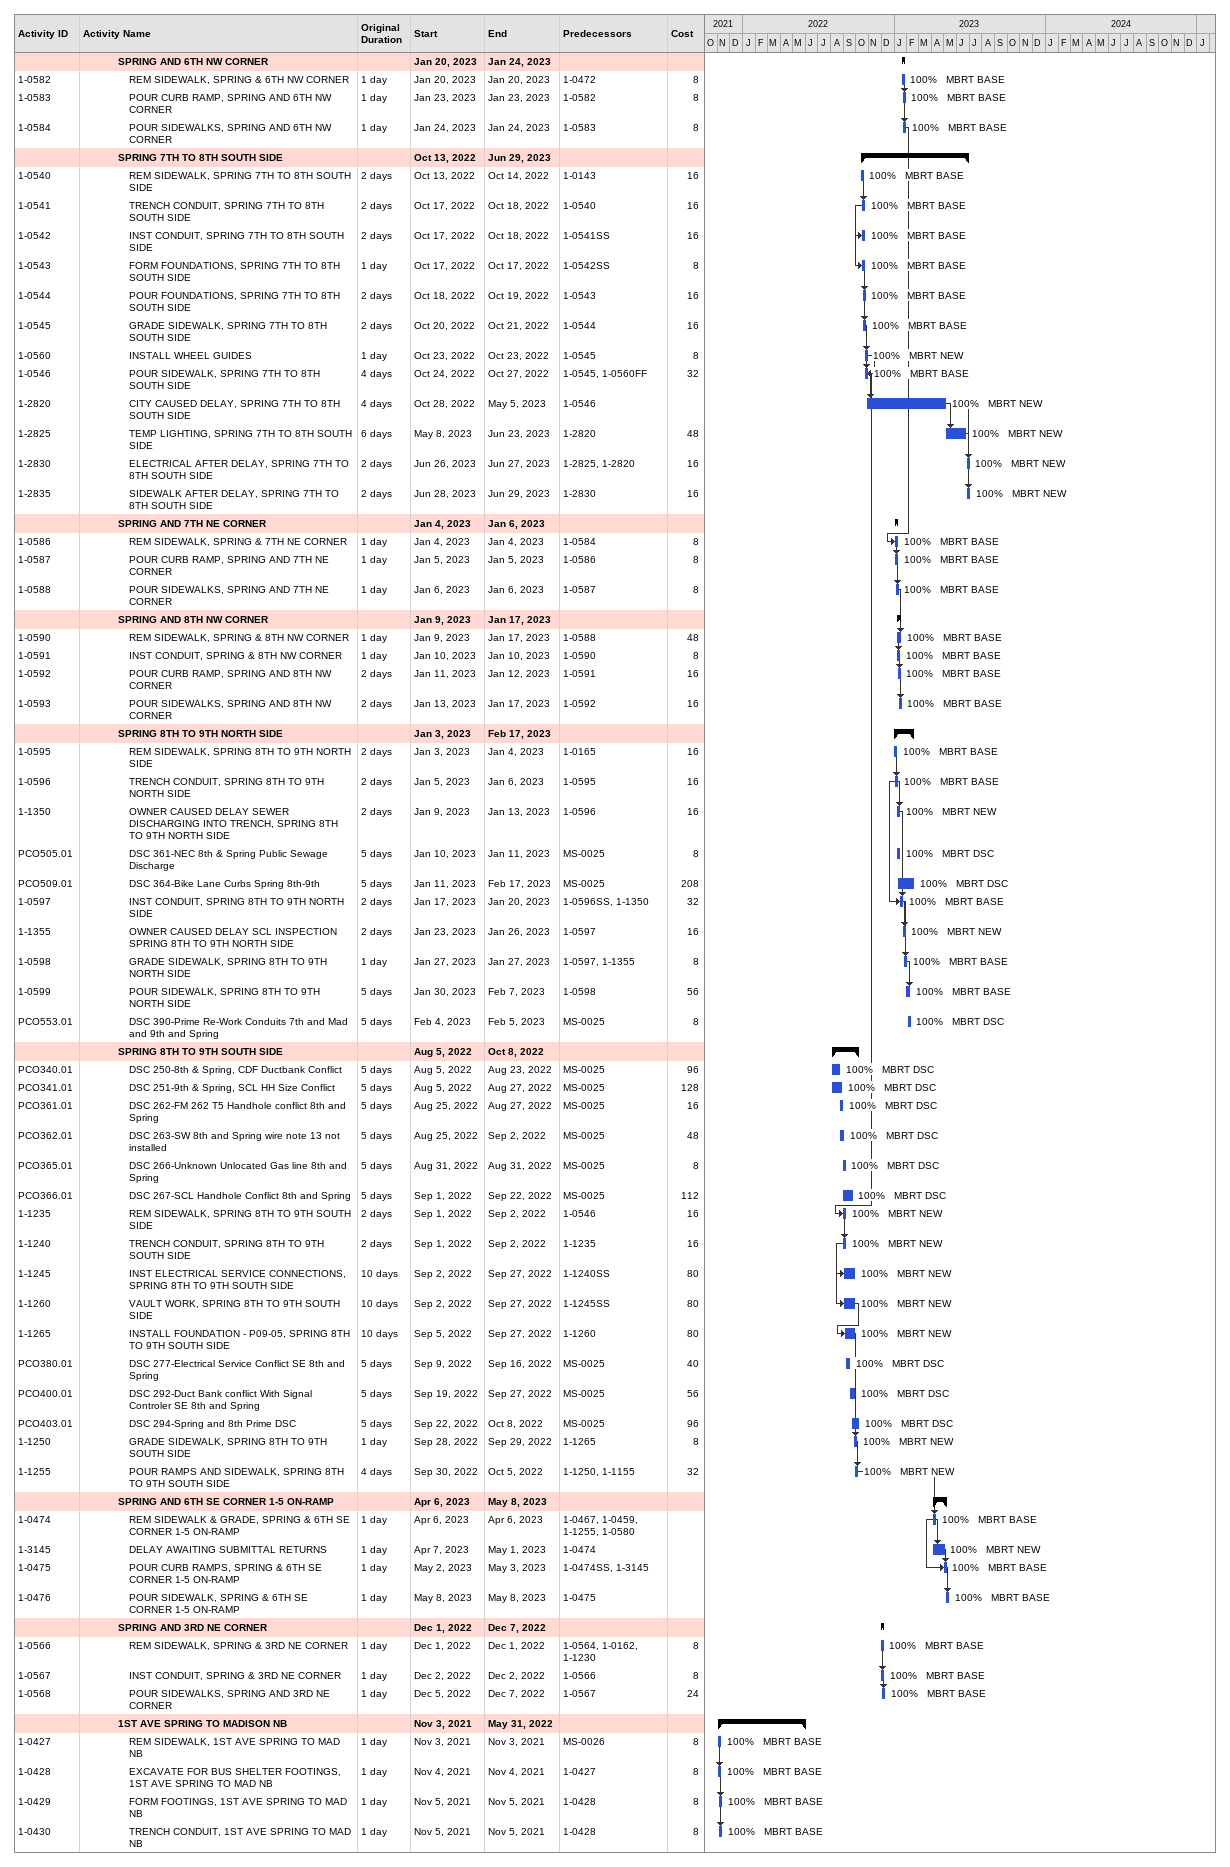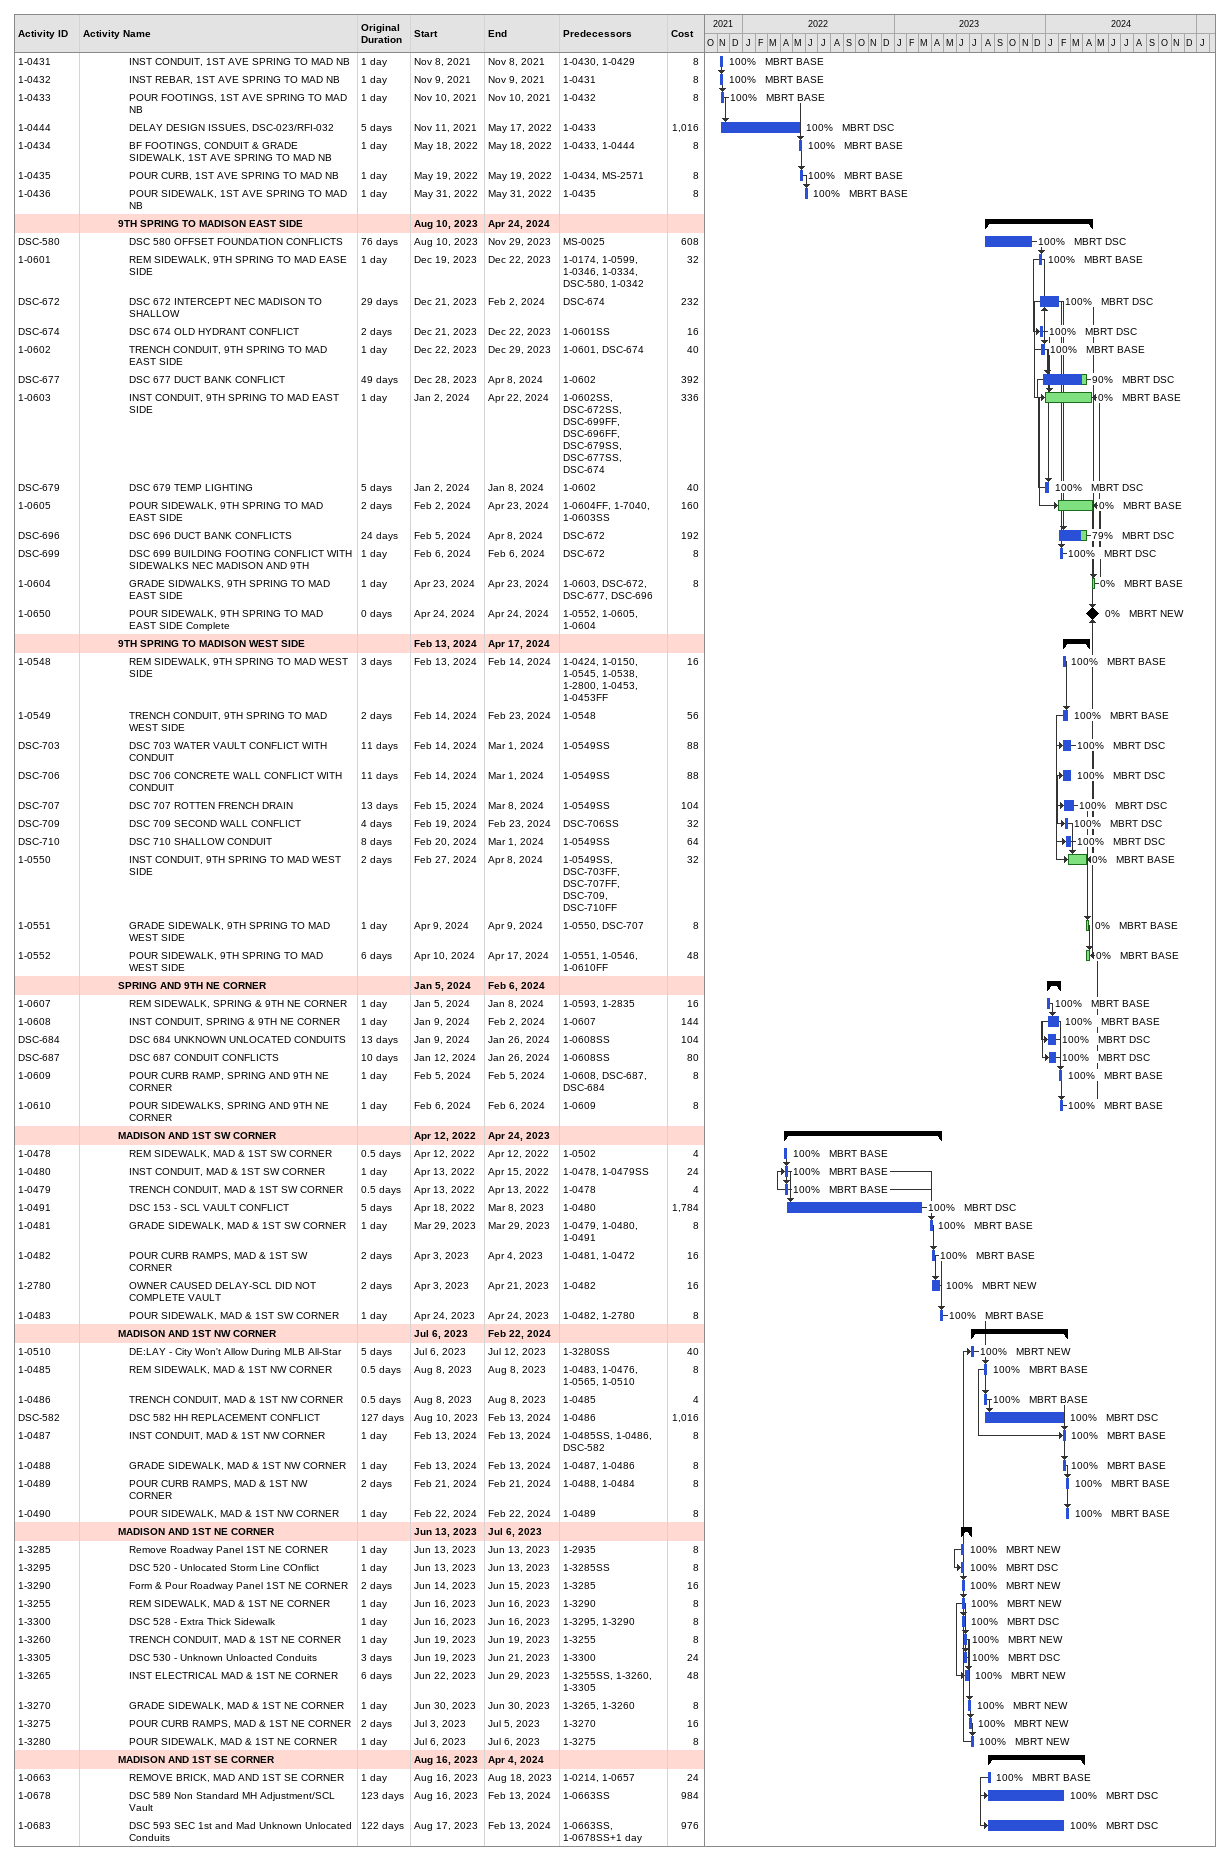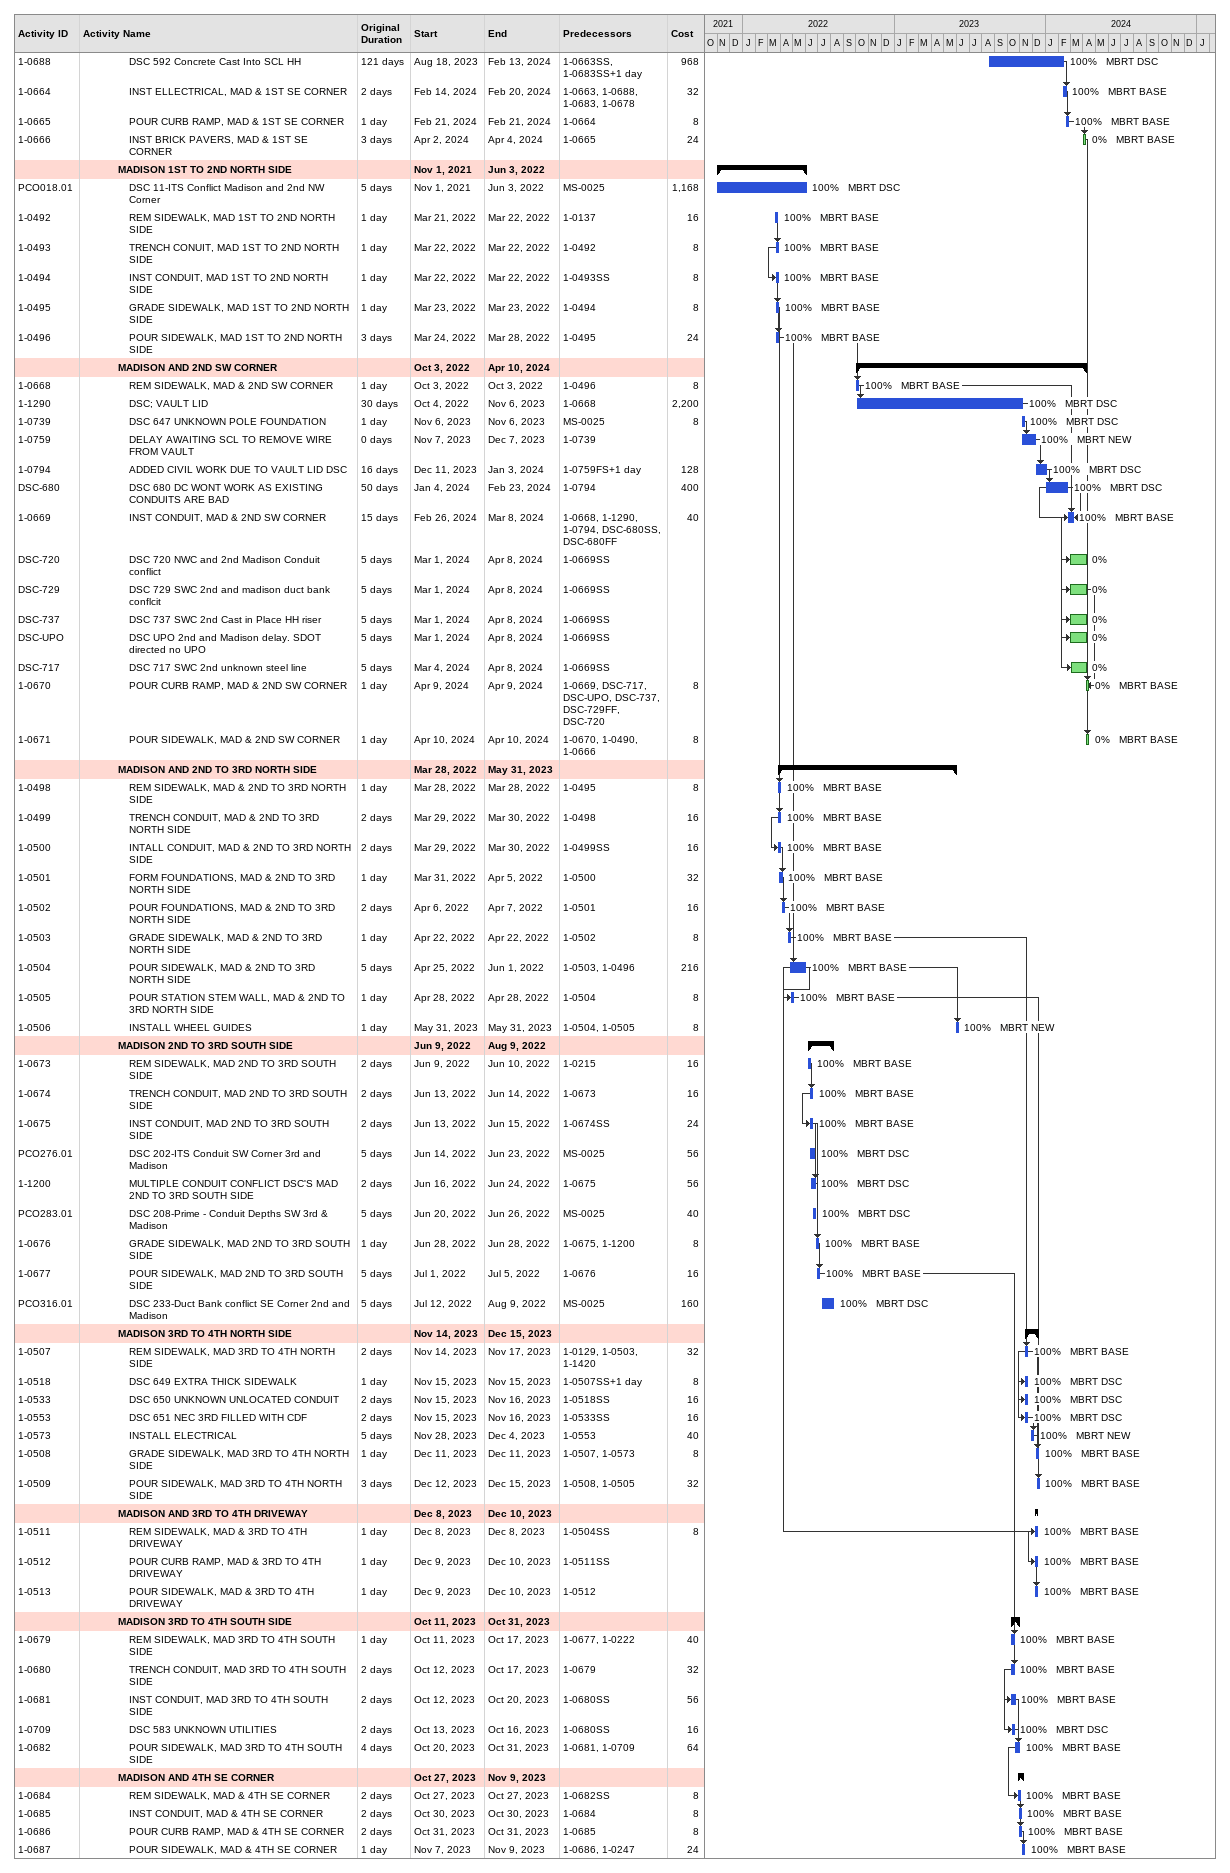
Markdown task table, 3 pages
| ID | Level | Task | Original duration | Start | Finish | Predecessors | Resources | % complete | Cost |
|---|---|---|---|---|---|---|---|---|---|
|  | 4 | **SPRING AND 6TH NW CORNER** |  | 2023-01-20 | 2023-01-24 |  |  |  |  |
| 1-0582 | 5 | REM SIDEWALK, SPRING & 6TH NW CORNER | 1d | 2023-01-20 | 2023-01-20 | 1-0472 | MBRT BASE | 100 | 8 |
| 1-0583 | 5 | POUR CURB RAMP, SPRING AND 6TH NW CORNER | 1d | 2023-01-23 | 2023-01-23 | 1-0582 | MBRT BASE | 100 | 8 |
| 1-0584 | 5 | POUR SIDEWALKS, SPRING AND 6TH NW CORNER | 1d | 2023-01-24 | 2023-01-24 | 1-0583 | MBRT BASE | 100 | 8 |
|  | 4 | **SPRING 7TH TO 8TH SOUTH SIDE** |  | 2022-10-13 | 2023-06-29 |  |  |  |  |
| 1-0540 | 5 | REM SIDEWALK, SPRING 7TH TO 8TH SOUTH SIDE | 2d | 2022-10-13 | 2022-10-14 | 1-0143 | MBRT BASE | 100 | 16 |
| 1-0541 | 5 | TRENCH CONDUIT, SPRING 7TH TO 8TH SOUTH SIDE | 2d | 2022-10-17 | 2022-10-18 | 1-0540 | MBRT BASE | 100 | 16 |
| 1-0542 | 5 | INST CONDUIT, SPRING 7TH TO 8TH SOUTH SIDE | 2d | 2022-10-17 | 2022-10-18 | 1-0541SS | MBRT BASE | 100 | 16 |
| 1-0543 | 5 | FORM FOUNDATIONS, SPRING 7TH TO 8TH SOUTH SIDE | 1d | 2022-10-17 | 2022-10-17 | 1-0542SS | MBRT BASE | 100 | 8 |
| 1-0544 | 5 | POUR FOUNDATIONS, SPRING 7TH TO 8TH SOUTH SIDE | 2d | 2022-10-18 | 2022-10-19 | 1-0543 | MBRT BASE | 100 | 16 |
| 1-0545 | 5 | GRADE SIDEWALK, SPRING 7TH TO 8TH SOUTH SIDE | 2d | 2022-10-20 | 2022-10-21 | 1-0544 | MBRT BASE | 100 | 16 |
| 1-0560 | 5 | INSTALL WHEEL GUIDES | 1d | 2022-10-23 | 2022-10-23 | 1-0545 | MBRT NEW | 100 | 8 |
| 1-0546 | 5 | POUR SIDEWALK, SPRING 7TH TO 8TH SOUTH SIDE | 4d | 2022-10-24 | 2022-10-27 | 1-0545, 1-0560FF | MBRT BASE | 100 | 32 |
| 1-2820 | 5 | CITY CAUSED DELAY, SPRING 7TH TO 8TH SOUTH SIDE | 4d | 2022-10-28 | 2023-05-05 | 1-0546 | MBRT NEW | 100 |  |
| 1-2825 | 5 | TEMP LIGHTING, SPRING 7TH TO 8TH SOUTH SIDE | 6d | 2023-05-08 | 2023-06-23 | 1-2820 | MBRT NEW | 100 | 48 |
| 1-2830 | 5 | ELECTRICAL AFTER DELAY, SPRING 7TH TO 8TH SOUTH SIDE | 2d | 2023-06-26 | 2023-06-27 | 1-2825, 1-2820 | MBRT NEW | 100 | 16 |
| 1-2835 | 5 | SIDEWALK AFTER DELAY, SPRING 7TH TO 8TH SOUTH SIDE | 2d | 2023-06-28 | 2023-06-29 | 1-2830 | MBRT NEW | 100 | 16 |
|  | 4 | **SPRING AND 7TH NE CORNER** |  | 2023-01-04 | 2023-01-06 |  |  |  |  |
| 1-0586 | 5 | REM SIDEWALK, SPRING & 7TH NE CORNER | 1d | 2023-01-04 | 2023-01-04 | 1-0584 | MBRT BASE | 100 | 8 |
| 1-0587 | 5 | POUR CURB RAMP, SPRING AND 7TH NE CORNER | 1d | 2023-01-05 | 2023-01-05 | 1-0586 | MBRT BASE | 100 | 8 |
| 1-0588 | 5 | POUR SIDEWALKS, SPRING AND 7TH NE CORNER | 1d | 2023-01-06 | 2023-01-06 | 1-0587 | MBRT BASE | 100 | 8 |
|  | 4 | **SPRING AND 8TH NW CORNER** |  | 2023-01-09 | 2023-01-17 |  |  |  |  |
| 1-0590 | 5 | REM SIDEWALK, SPRING & 8TH NW CORNER | 1d | 2023-01-09 | 2023-01-17 | 1-0588 | MBRT BASE | 100 | 48 |
| 1-0591 | 5 | INST CONDUIT, SPRING & 8TH NW CORNER | 1d | 2023-01-10 | 2023-01-10 | 1-0590 | MBRT BASE | 100 | 8 |
| 1-0592 | 5 | POUR CURB RAMP, SPRING AND 8TH NW CORNER | 2d | 2023-01-11 | 2023-01-12 | 1-0591 | MBRT BASE | 100 | 16 |
| 1-0593 | 5 | POUR SIDEWALKS, SPRING AND 8TH NW CORNER | 2d | 2023-01-13 | 2023-01-17 | 1-0592 | MBRT BASE | 100 | 16 |
|  | 4 | **SPRING 8TH TO 9TH NORTH SIDE** |  | 2023-01-03 | 2023-02-17 |  |  |  |  |
| 1-0595 | 5 | REM SIDEWALK, SPRING 8TH TO 9TH NORTH SIDE | 2d | 2023-01-03 | 2023-01-04 | 1-0165 | MBRT BASE | 100 | 16 |
| 1-0596 | 5 | TRENCH CONDUIT, SPRING 8TH TO 9TH NORTH SIDE | 2d | 2023-01-05 | 2023-01-06 | 1-0595 | MBRT BASE | 100 | 16 |
| 1-1350 | 5 | OWNER CAUSED DELAY SEWER DISCHARGING INTO TRENCH, SPRING 8TH TO 9TH NORTH SIDE | 2d | 2023-01-09 | 2023-01-13 | 1-0596 | MBRT NEW | 100 | 16 |
| PCO505.01 | 5 | DSC 361-NEC 8th & Spring Public Sewage Discharge | 5d | 2023-01-10 | 2023-01-11 | MS-0025 | MBRT DSC | 100 | 8 |
| PCO509.01 | 5 | DSC 364-Bike Lane Curbs Spring 8th-9th | 5d | 2023-01-11 | 2023-02-17 | MS-0025 | MBRT DSC | 100 | 208 |
| 1-0597 | 5 | INST CONDUIT, SPRING 8TH TO 9TH NORTH SIDE | 2d | 2023-01-17 | 2023-01-20 | 1-0596SS, 1-1350 | MBRT BASE | 100 | 32 |
| 1-1355 | 5 | OWNER CAUSED DELAY SCL INSPECTION SPRING 8TH TO 9TH NORTH SIDE | 2d | 2023-01-23 | 2023-01-26 | 1-0597 | MBRT NEW | 100 | 16 |
| 1-0598 | 5 | GRADE SIDEWALK, SPRING 8TH TO 9TH NORTH SIDE | 1d | 2023-01-27 | 2023-01-27 | 1-0597, 1-1355 | MBRT BASE | 100 | 8 |
| 1-0599 | 5 | POUR SIDEWALK, SPRING 8TH TO 9TH NORTH SIDE | 5d | 2023-01-30 | 2023-02-07 | 1-0598 | MBRT BASE | 100 | 56 |
| PCO553.01 | 5 | DSC 390-Prime Re-Work Conduits 7th and Mad and 9th and Spring | 5d | 2023-02-04 | 2023-02-05 | MS-0025 | MBRT DSC | 100 | 8 |
|  | 4 | **SPRING 8TH TO 9TH SOUTH SIDE** |  | 2022-08-05 | 2022-10-08 |  |  |  |  |
| PCO340.01 | 5 | DSC 250-8th & Spring, CDF Ductbank Conflict | 5d | 2022-08-05 | 2022-08-23 | MS-0025 | MBRT DSC | 100 | 96 |
| PCO341.01 | 5 | DSC 251-9th & Spring, SCL HH Size Conflict | 5d | 2022-08-05 | 2022-08-27 | MS-0025 | MBRT DSC | 100 | 128 |
| PCO361.01 | 5 | DSC 262-FM 262 T5 Handhole conflict 8th and Spring | 5d | 2022-08-25 | 2022-08-27 | MS-0025 | MBRT DSC | 100 | 16 |
| PCO362.01 | 5 | DSC 263-SW 8th and Spring wire note 13 not installed | 5d | 2022-08-25 | 2022-09-02 | MS-0025 | MBRT DSC | 100 | 48 |
| PCO365.01 | 5 | DSC 266-Unknown Unlocated Gas line 8th and Spring | 5d | 2022-08-31 | 2022-08-31 | MS-0025 | MBRT DSC | 100 | 8 |
| PCO366.01 | 5 | DSC 267-SCL Handhole Conflict 8th and Spring | 5d | 2022-09-01 | 2022-09-22 | MS-0025 | MBRT DSC | 100 | 112 |
| 1-1235 | 5 | REM SIDEWALK, SPRING 8TH TO 9TH SOUTH SIDE | 2d | 2022-09-01 | 2022-09-02 | 1-0546 | MBRT NEW | 100 | 16 |
| 1-1240 | 5 | TRENCH CONDUIT, SPRING 8TH TO 9TH SOUTH SIDE | 2d | 2022-09-01 | 2022-09-02 | 1-1235 | MBRT NEW | 100 | 16 |
| 1-1245 | 5 | INST ELECTRICAL SERVICE CONNECTIONS, SPRING 8TH TO 9TH SOUTH SIDE | 10d | 2022-09-02 | 2022-09-27 | 1-1240SS | MBRT NEW | 100 | 80 |
| 1-1260 | 5 | VAULT WORK, SPRING 8TH TO 9TH SOUTH SIDE | 10d | 2022-09-02 | 2022-09-27 | 1-1245SS | MBRT NEW | 100 | 80 |
| 1-1265 | 5 | INSTALL FOUNDATION - P09-05, SPRING 8TH TO 9TH SOUTH SIDE | 10d | 2022-09-05 | 2022-09-27 | 1-1260 | MBRT NEW | 100 | 80 |
| PCO380.01 | 5 | DSC 277-Electrical Service Conflict SE 8th and Spring | 5d | 2022-09-09 | 2022-09-16 | MS-0025 | MBRT DSC | 100 | 40 |
| PCO400.01 | 5 | DSC 292-Duct Bank conflict With Signal Controler SE 8th and Spring | 5d | 2022-09-19 | 2022-09-27 | MS-0025 | MBRT DSC | 100 | 56 |
| PCO403.01 | 5 | DSC 294-Spring and 8th Prime DSC | 5d | 2022-09-22 | 2022-10-08 | MS-0025 | MBRT DSC | 100 | 96 |
| 1-1250 | 5 | GRADE SIDEWALK, SPRING 8TH TO 9TH SOUTH SIDE | 1d | 2022-09-28 | 2022-09-29 | 1-1265 | MBRT NEW | 100 | 8 |
| 1-1255 | 5 | POUR RAMPS AND SIDEWALK, SPRING 8TH TO 9TH SOUTH SIDE | 4d | 2022-09-30 | 2022-10-05 | 1-1250, 1-1155 | MBRT NEW | 100 | 32 |
|  | 4 | **SPRING AND 6TH SE CORNER 1-5 ON-RAMP** |  | 2023-04-06 | 2023-05-08 |  |  |  |  |
| 1-0474 | 5 | REM SIDEWALK & GRADE, SPRING & 6TH SE CORNER 1-5 ON-RAMP | 1d | 2023-04-06 | 2023-04-06 | 1-0467, 1-0459, 1-1255, 1-0580 | MBRT BASE | 100 |  |
| 1-3145 | 5 | DELAY AWAITING SUBMITTAL RETURNS | 1d | 2023-04-07 | 2023-05-01 | 1-0474 | MBRT NEW | 100 |  |
| 1-0475 | 5 | POUR CURB RAMPS, SPRING & 6TH SE CORNER 1-5 ON-RAMP | 1d | 2023-05-02 | 2023-05-03 | 1-0474SS, 1-3145 | MBRT BASE | 100 |  |
| 1-0476 | 5 | POUR SIDEWALK, SPRING & 6TH SE CORNER 1-5 ON-RAMP | 1d | 2023-05-08 | 2023-05-08 | 1-0475 | MBRT BASE | 100 |  |
|  | 4 | **SPRING AND 3RD NE CORNER** |  | 2022-12-01 | 2022-12-07 |  |  |  |  |
| 1-0566 | 5 | REM SIDEWALK, SPRING & 3RD NE CORNER | 1d | 2022-12-01 | 2022-12-01 | 1-0564, 1-0162, 1-1230 | MBRT BASE | 100 | 8 |
| 1-0567 | 5 | INST CONDUIT, SPRING & 3RD NE CORNER | 1d | 2022-12-02 | 2022-12-02 | 1-0566 | MBRT BASE | 100 | 8 |
| 1-0568 | 5 | POUR SIDEWALKS, SPRING AND 3RD NE CORNER | 1d | 2022-12-05 | 2022-12-07 | 1-0567 | MBRT BASE | 100 | 24 |
|  | 4 | **1ST AVE SPRING TO MADISON NB** |  | 2021-11-03 | 2022-05-31 |  |  |  |  |
| 1-0427 | 5 | REM SIDEWALK, 1ST AVE SPRING TO MAD NB | 1d | 2021-11-03 | 2021-11-03 | MS-0026 | MBRT BASE | 100 | 8 |
| 1-0428 | 5 | EXCAVATE FOR BUS SHELTER FOOTINGS, 1ST AVE SPRING TO MAD NB | 1d | 2021-11-04 | 2021-11-04 | 1-0427 | MBRT BASE | 100 | 8 |
| 1-0429 | 5 | FORM FOOTINGS, 1ST AVE SPRING TO MAD NB | 1d | 2021-11-05 | 2021-11-05 | 1-0428 | MBRT BASE | 100 | 8 |
| 1-0430 | 5 | TRENCH CONDUIT, 1ST AVE SPRING TO MAD NB | 1d | 2021-11-05 | 2021-11-05 | 1-0428 | MBRT BASE | 100 | 8 |
| 1-0431 | 5 | INST CONDUIT, 1ST AVE SPRING TO MAD NB | 1d | 2021-11-08 | 2021-11-08 | 1-0430, 1-0429 | MBRT BASE | 100 | 8 |
| 1-0432 | 5 | INST REBAR, 1ST AVE SPRING TO MAD NB | 1d | 2021-11-09 | 2021-11-09 | 1-0431 | MBRT BASE | 100 | 8 |
| 1-0433 | 5 | POUR FOOTINGS, 1ST AVE SPRING TO MAD NB | 1d | 2021-11-10 | 2021-11-10 | 1-0432 | MBRT BASE | 100 | 8 |
| 1-0444 | 5 | DELAY DESIGN ISSUES, DSC-023/RFI-032 | 5d | 2021-11-11 | 2022-05-17 | 1-0433 | MBRT DSC | 100 | 1016 |
| 1-0434 | 5 | BF FOOTINGS, CONDUIT & GRADE SIDEWALK, 1ST AVE SPRING TO MAD NB | 1d | 2022-05-18 | 2022-05-18 | 1-0433, 1-0444 | MBRT BASE | 100 | 8 |
| 1-0435 | 5 | POUR CURB, 1ST AVE SPRING TO MAD NB | 1d | 2022-05-19 | 2022-05-19 | 1-0434, MS-2571 | MBRT BASE | 100 | 8 |
| 1-0436 | 5 | POUR SIDEWALK, 1ST AVE SPRING TO MAD NB | 1d | 2022-05-31 | 2022-05-31 | 1-0435 | MBRT BASE | 100 | 8 |
|  | 4 | **9TH SPRING TO MADISON EAST SIDE** |  | 2023-08-10 | 2024-04-24 |  |  |  |  |
| DSC-580 | 5 | DSC 580 OFFSET FOUNDATION CONFLICTS | 76d | 2023-08-10 | 2023-11-29 | MS-0025 | MBRT DSC | 100 | 608 |
| 1-0601 | 5 | REM SIDEWALK, 9TH SPRING TO MAD EASE SIDE | 1d | 2023-12-19 | 2023-12-22 | 1-0174, 1-0599, 1-0346, 1-0334, DSC-580, 1-0342 | MBRT BASE | 100 | 32 |
| DSC-672 | 5 | DSC 672 INTERCEPT NEC MADISON TO SHALLOW | 29d | 2023-12-21 | 2024-02-02 | DSC-674 | MBRT DSC | 100 | 232 |
| DSC-674 | 5 | DSC 674 OLD HYDRANT CONFLICT | 2d | 2023-12-21 | 2023-12-22 | 1-0601SS | MBRT DSC | 100 | 16 |
| 1-0602 | 5 | TRENCH CONDUIT, 9TH SPRING TO MAD EAST SIDE | 1d | 2023-12-22 | 2023-12-29 | 1-0601, DSC-674 | MBRT BASE | 100 | 40 |
| DSC-677 | 5 | DSC 677 DUCT BANK CONFLICT | 49d | 2023-12-28 | 2024-04-08 | 1-0602 | MBRT DSC | 90 | 392 |
| 1-0603 | 5 | INST CONDUIT, 9TH SPRING TO MAD EAST SIDE | 1d | 2024-01-02 | 2024-04-22 | 1-0602SS, DSC-672SS, DSC-699FF, DSC-696FF, DSC-679SS, DSC-677SS, DSC-674 | MBRT BASE | 0 | 336 |
| DSC-679 | 5 | DSC 679 TEMP LIGHTING | 5d | 2024-01-02 | 2024-01-08 | 1-0602 | MBRT DSC | 100 | 40 |
| 1-0605 | 5 | POUR SIDEWALK, 9TH SPRING TO MAD EAST SIDE | 2d | 2024-02-02 | 2024-04-23 | 1-0604FF, 1-7040, 1-0603SS | MBRT BASE | 0 | 160 |
| DSC-696 | 5 | DSC 696 DUCT BANK CONFLICTS | 24d | 2024-02-05 | 2024-04-08 | DSC-672 | MBRT DSC | 79 | 192 |
| DSC-699 | 5 | DSC 699 BUILDING FOOTING CONFLICT WITH SIDEWALKS NEC MADISON AND 9TH | 1d | 2024-02-06 | 2024-02-06 | DSC-672 | MBRT DSC | 100 | 8 |
| 1-0604 | 5 | GRADE SIDWALKS, 9TH SPRING TO MAD EAST SIDE | 1d | 2024-04-23 | 2024-04-23 | 1-0603, DSC-672, DSC-677, DSC-696 | MBRT BASE | 0 | 8 |
| 1-0650 | 5 | POUR SIDEWALK, 9TH SPRING TO MAD EAST SIDE Complete | 0d | 2024-04-24 | 2024-04-24 | 1-0552, 1-0605, 1-0604 | MBRT NEW | 0 |  |
|  | 4 | **9TH SPRING TO MADISON WEST SIDE** |  | 2024-02-13 | 2024-04-17 |  |  |  |  |
| 1-0548 | 5 | REM SIDEWALK, 9TH SPRING TO MAD WEST SIDE | 3d | 2024-02-13 | 2024-02-14 | 1-0424, 1-0150, 1-0545, 1-0538, 1-2800, 1-0453, 1-0453FF | MBRT BASE | 100 | 16 |
| 1-0549 | 5 | TRENCH CONDUIT, 9TH SPRING TO MAD WEST SIDE | 2d | 2024-02-14 | 2024-02-23 | 1-0548 | MBRT BASE | 100 | 56 |
| DSC-703 | 5 | DSC 703 WATER VAULT CONFLICT WITH CONDUIT | 11d | 2024-02-14 | 2024-03-01 | 1-0549SS | MBRT DSC | 100 | 88 |
| DSC-706 | 5 | DSC 706 CONCRETE WALL CONFLICT WITH CONDUIT | 11d | 2024-02-14 | 2024-03-01 | 1-0549SS | MBRT DSC | 100 | 88 |
| DSC-707 | 5 | DSC 707 ROTTEN FRENCH DRAIN | 13d | 2024-02-15 | 2024-03-08 | 1-0549SS | MBRT DSC | 100 | 104 |
| DSC-709 | 5 | DSC 709 SECOND WALL CONFLICT | 4d | 2024-02-19 | 2024-02-23 | DSC-706SS | MBRT DSC | 100 | 32 |
| DSC-710 | 5 | DSC 710 SHALLOW CONDUIT | 8d | 2024-02-20 | 2024-03-01 | 1-0549SS | MBRT DSC | 100 | 64 |
| 1-0550 | 5 | INST CONDUIT, 9TH SPRING TO MAD WEST SIDE | 2d | 2024-02-27 | 2024-04-08 | 1-0549SS, DSC-703FF, DSC-707FF, DSC-709, DSC-710FF | MBRT BASE | 0 | 32 |
| 1-0551 | 5 | GRADE SIDEWALK, 9TH SPRING TO MAD WEST SIDE | 1d | 2024-04-09 | 2024-04-09 | 1-0550, DSC-707 | MBRT BASE | 0 | 8 |
| 1-0552 | 5 | POUR SIDEWALK, 9TH SPRING TO MAD WEST SIDE | 6d | 2024-04-10 | 2024-04-17 | 1-0551, 1-0546, 1-0610FF | MBRT BASE | 0 | 48 |
|  | 4 | **SPRING AND 9TH NE CORNER** |  | 2024-01-05 | 2024-02-06 |  |  |  |  |
| 1-0607 | 5 | REM SIDEWALK, SPRING & 9TH NE CORNER | 1d | 2024-01-05 | 2024-01-08 | 1-0593, 1-2835 | MBRT BASE | 100 | 16 |
| 1-0608 | 5 | INST CONDUIT, SPRING & 9TH NE CORNER | 1d | 2024-01-09 | 2024-02-02 | 1-0607 | MBRT BASE | 100 | 144 |
| DSC-684 | 5 | DSC 684 UNKNOWN UNLOCATED CONDUITS | 13d | 2024-01-09 | 2024-01-26 | 1-0608SS | MBRT DSC | 100 | 104 |
| DSC-687 | 5 | DSC 687 CONDUIT CONFLICTS | 10d | 2024-01-12 | 2024-01-26 | 1-0608SS | MBRT DSC | 100 | 80 |
| 1-0609 | 5 | POUR CURB RAMP, SPRING AND 9TH NE CORNER | 1d | 2024-02-05 | 2024-02-05 | 1-0608, DSC-687, DSC-684 | MBRT BASE | 100 | 8 |
| 1-0610 | 5 | POUR SIDEWALKS, SPRING AND 9TH NE CORNER | 1d | 2024-02-06 | 2024-02-06 | 1-0609 | MBRT BASE | 100 | 8 |
|  | 4 | **MADISON AND 1ST SW CORNER** |  | 2022-04-12 | 2023-04-24 |  |  |  |  |
| 1-0478 | 5 | REM SIDEWALK, MAD & 1ST SW CORNER | 0.5d | 2022-04-12 | 2022-04-12 | 1-0502 | MBRT BASE | 100 | 4 |
| 1-0480 | 5 | INST CONDUIT, MAD & 1ST SW CORNER | 1d | 2022-04-13 | 2022-04-15 | 1-0478, 1-0479SS | MBRT BASE | 100 | 24 |
| 1-0479 | 5 | TRENCH CONDUIT, MAD & 1ST SW CORNER | 0.5d | 2022-04-13 | 2022-04-13 | 1-0478 | MBRT BASE | 100 | 4 |
| 1-0491 | 5 | DSC 153 - SCL VAULT CONFLICT | 5d | 2022-04-18 | 2023-03-08 | 1-0480 | MBRT DSC | 100 | 1784 |
| 1-0481 | 5 | GRADE SIDEWALK, MAD & 1ST SW CORNER | 1d | 2023-03-29 | 2023-03-29 | 1-0479, 1-0480, 1-0491 | MBRT BASE | 100 | 8 |
| 1-0482 | 5 | POUR CURB RAMPS, MAD & 1ST SW CORNER | 2d | 2023-04-03 | 2023-04-04 | 1-0481, 1-0472 | MBRT BASE | 100 | 16 |
| 1-2780 | 5 | OWNER CAUSED DELAY-SCL DID NOT COMPLETE VAULT | 2d | 2023-04-03 | 2023-04-21 | 1-0482 | MBRT NEW | 100 | 16 |
| 1-0483 | 5 | POUR SIDEWALK, MAD & 1ST SW CORNER | 1d | 2023-04-24 | 2023-04-24 | 1-0482, 1-2780 | MBRT BASE | 100 | 8 |
|  | 4 | **MADISON AND 1ST NW CORNER** |  | 2023-07-06 | 2024-02-22 |  |  |  |  |
| 1-0510 | 5 | DE:LAY - City Won't Allow During MLB All-Star | 5d | 2023-07-06 | 2023-07-12 | 1-3280SS | MBRT NEW | 100 | 40 |
| 1-0485 | 5 | REM SIDEWALK, MAD & 1ST NW CORNER | 0.5d | 2023-08-08 | 2023-08-08 | 1-0483, 1-0476, 1-0565, 1-0510 | MBRT BASE | 100 | 8 |
| 1-0486 | 5 | TRENCH CONDUIT, MAD & 1ST NW CORNER | 0.5d | 2023-08-08 | 2023-08-08 | 1-0485 | MBRT BASE | 100 | 4 |
| DSC-582 | 5 | DSC 582 HH REPLACEMENT CONFLICT | 127d | 2023-08-10 | 2024-02-13 | 1-0486 | MBRT DSC | 100 | 1016 |
| 1-0487 | 5 | INST CONDUIT, MAD & 1ST NW CORNER | 1d | 2024-02-13 | 2024-02-13 | 1-0485SS, 1-0486, DSC-582 | MBRT BASE | 100 | 8 |
| 1-0488 | 5 | GRADE SIDEWALK, MAD & 1ST NW CORNER | 1d | 2024-02-13 | 2024-02-13 | 1-0487, 1-0486 | MBRT BASE | 100 | 8 |
| 1-0489 | 5 | POUR CURB RAMPS, MAD & 1ST NW CORNER | 2d | 2024-02-21 | 2024-02-21 | 1-0488, 1-0484 | MBRT BASE | 100 | 8 |
| 1-0490 | 5 | POUR SIDEWALK, MAD & 1ST NW CORNER | 1d | 2024-02-22 | 2024-02-22 | 1-0489 | MBRT BASE | 100 | 8 |
|  | 4 | **MADISON AND 1ST NE CORNER** |  | 2023-06-13 | 2023-07-06 |  |  |  |  |
| 1-3285 | 5 | Remove Roadway Panel 1ST NE CORNER | 1d | 2023-06-13 | 2023-06-13 | 1-2935 | MBRT NEW | 100 | 8 |
| 1-3295 | 5 | DSC 520 - Unlocated Storm Line COnflict | 1d | 2023-06-13 | 2023-06-13 | 1-3285SS | MBRT DSC | 100 | 8 |
| 1-3290 | 5 | Form & Pour Roadway Panel 1ST NE CORNER | 2d | 2023-06-14 | 2023-06-15 | 1-3285 | MBRT NEW | 100 | 16 |
| 1-3255 | 5 | REM SIDEWALK, MAD & 1ST NE CORNER | 1d | 2023-06-16 | 2023-06-16 | 1-3290 | MBRT NEW | 100 | 8 |
| 1-3300 | 5 | DSC 528 - Extra Thick Sidewalk | 1d | 2023-06-16 | 2023-06-16 | 1-3295, 1-3290 | MBRT DSC | 100 | 8 |
| 1-3260 | 5 | TRENCH CONDUIT, MAD & 1ST NE CORNER | 1d | 2023-06-19 | 2023-06-19 | 1-3255 | MBRT NEW | 100 | 8 |
| 1-3305 | 5 | DSC 530 - Unknown Unloacted Conduits | 3d | 2023-06-19 | 2023-06-21 | 1-3300 | MBRT DSC | 100 | 24 |
| 1-3265 | 5 | INST ELECTRICAL MAD & 1ST NE CORNER | 6d | 2023-06-22 | 2023-06-29 | 1-3255SS, 1-3260, 1-3305 | MBRT NEW | 100 | 48 |
| 1-3270 | 5 | GRADE SIDEWALK, MAD & 1ST NE CORNER | 1d | 2023-06-30 | 2023-06-30 | 1-3265, 1-3260 | MBRT NEW | 100 | 8 |
| 1-3275 | 5 | POUR CURB RAMPS, MAD & 1ST NE CORNER | 2d | 2023-07-03 | 2023-07-05 | 1-3270 | MBRT NEW | 100 | 16 |
| 1-3280 | 5 | POUR SIDEWALK, MAD & 1ST NE CORNER | 1d | 2023-07-06 | 2023-07-06 | 1-3275 | MBRT NEW | 100 | 8 |
|  | 4 | **MADISON AND 1ST SE CORNER** |  | 2023-08-16 | 2024-04-04 |  |  |  |  |
| 1-0663 | 5 | REMOVE BRICK, MAD AND 1ST SE CORNER | 1d | 2023-08-16 | 2023-08-18 | 1-0214, 1-0657 | MBRT BASE | 100 | 24 |
| 1-0678 | 5 | DSC 589 Non Standard MH Adjustment/SCL Vault | 123d | 2023-08-16 | 2024-02-13 | 1-0663SS | MBRT DSC | 100 | 984 |
| 1-0683 | 5 | DSC 593 SEC 1st and Mad Unknown Unlocated Conduits | 122d | 2023-08-17 | 2024-02-13 | 1-0663SS, 1-0678SS+1d | MBRT DSC | 100 | 976 |
| 1-0688 | 5 | DSC 592 Concrete Cast Into SCL HH | 121d | 2023-08-18 | 2024-02-13 | 1-0663SS, 1-0683SS+1d | MBRT DSC | 100 | 968 |
| 1-0664 | 5 | INST ELLECTRICAL, MAD & 1ST SE CORNER | 2d | 2024-02-14 | 2024-02-20 | 1-0663, 1-0688, 1-0683, 1-0678 | MBRT BASE | 100 | 32 |
| 1-0665 | 5 | POUR CURB RAMP, MAD & 1ST SE CORNER | 1d | 2024-02-21 | 2024-02-21 | 1-0664 | MBRT BASE | 100 | 8 |
| 1-0666 | 5 | INST BRICK PAVERS, MAD & 1ST SE CORNER | 3d | 2024-04-02 | 2024-04-04 | 1-0665 | MBRT BASE | 0 | 24 |
|  | 4 | **MADISON 1ST TO 2ND NORTH SIDE** |  | 2021-11-01 | 2022-06-03 |  |  |  |  |
| PCO018.01 | 5 | DSC 11-ITS Conflict Madison and 2nd NW Corner | 5d | 2021-11-01 | 2022-06-03 | MS-0025 | MBRT DSC | 100 | 1168 |
| 1-0492 | 5 | REM SIDEWALK, MAD 1ST TO 2ND NORTH SIDE | 1d | 2022-03-21 | 2022-03-22 | 1-0137 | MBRT BASE | 100 | 16 |
| 1-0493 | 5 | TRENCH CONUIT, MAD 1ST TO 2ND NORTH SIDE | 1d | 2022-03-22 | 2022-03-22 | 1-0492 | MBRT BASE | 100 | 8 |
| 1-0494 | 5 | INST CONDUIT, MAD 1ST TO 2ND NORTH SIDE | 1d | 2022-03-22 | 2022-03-22 | 1-0493SS | MBRT BASE | 100 | 8 |
| 1-0495 | 5 | GRADE SIDEWALK, MAD 1ST TO 2ND NORTH SIDE | 1d | 2022-03-23 | 2022-03-23 | 1-0494 | MBRT BASE | 100 | 8 |
| 1-0496 | 5 | POUR SIDEWALK, MAD 1ST TO 2ND NORTH SIDE | 3d | 2022-03-24 | 2022-03-28 | 1-0495 | MBRT BASE | 100 | 24 |
|  | 4 | **MADISON AND 2ND SW CORNER** |  | 2022-10-03 | 2024-04-10 |  |  |  |  |
| 1-0668 | 5 | REM SIDEWALK, MAD & 2ND SW CORNER | 1d | 2022-10-03 | 2022-10-03 | 1-0496 | MBRT BASE | 100 | 8 |
| 1-1290 | 5 | DSC; VAULT LID | 30d | 2022-10-04 | 2023-11-06 | 1-0668 | MBRT DSC | 100 | 2200 |
| 1-0739 | 5 | DSC 647 UNKNOWN POLE FOUNDATION | 1d | 2023-11-06 | 2023-11-06 | MS-0025 | MBRT DSC | 100 | 8 |
| 1-0759 | 5 | DELAY AWAITING SCL TO REMOVE WIRE FROM VAULT | 0d | 2023-11-07 | 2023-12-07 | 1-0739 | MBRT NEW | 100 |  |
| 1-0794 | 5 | ADDED CIVIL WORK DUE TO VAULT LID DSC | 16d | 2023-12-11 | 2024-01-03 | 1-0759FS+1d | MBRT DSC | 100 | 128 |
| DSC-680 | 5 | DSC 680 DC WONT WORK AS EXISTING CONDUITS ARE BAD | 50d | 2024-01-04 | 2024-02-23 | 1-0794 | MBRT DSC | 100 | 400 |
| 1-0669 | 5 | INST CONDUIT, MAD & 2ND SW CORNER | 15d | 2024-02-26 | 2024-03-08 | 1-0668, 1-1290, 1-0794, DSC-680SS, DSC-680FF | MBRT BASE | 100 | 40 |
| DSC-720 | 5 | DSC 720 NWC and 2nd Madison Conduit conflict | 5d | 2024-03-01 | 2024-04-08 | 1-0669SS |  | 0 |  |
| DSC-729 | 5 | DSC 729 SWC 2nd and madison duct bank conflcit | 5d | 2024-03-01 | 2024-04-08 | 1-0669SS |  | 0 |  |
| DSC-737 | 5 | DSC 737 SWC 2nd Cast in Place HH riser | 5d | 2024-03-01 | 2024-04-08 | 1-0669SS |  | 0 |  |
| DSC-UPO | 5 | DSC UPO 2nd and Madison delay. SDOT directed no UPO | 5d | 2024-03-01 | 2024-04-08 | 1-0669SS |  | 0 |  |
| DSC-717 | 5 | DSC 717 SWC 2nd unknown steel line | 5d | 2024-03-04 | 2024-04-08 | 1-0669SS |  | 0 |  |
| 1-0670 | 5 | POUR CURB RAMP, MAD & 2ND SW CORNER | 1d | 2024-04-09 | 2024-04-09 | 1-0669, DSC-717, DSC-UPO, DSC-737, DSC-729FF, DSC-720 | MBRT BASE | 0 | 8 |
| 1-0671 | 5 | POUR SIDEWALK, MAD & 2ND SW CORNER | 1d | 2024-04-10 | 2024-04-10 | 1-0670, 1-0490, 1-0666 | MBRT BASE | 0 | 8 |
|  | 4 | **MADISON AND 2ND TO 3RD NORTH SIDE** |  | 2022-03-28 | 2023-05-31 |  |  |  |  |
| 1-0498 | 5 | REM SIDEWALK, MAD & 2ND TO 3RD NORTH SIDE | 1d | 2022-03-28 | 2022-03-28 | 1-0495 | MBRT BASE | 100 | 8 |
| 1-0499 | 5 | TRENCH CONDUIT, MAD & 2ND TO 3RD NORTH SIDE | 2d | 2022-03-29 | 2022-03-30 | 1-0498 | MBRT BASE | 100 | 16 |
| 1-0500 | 5 | INTALL CONDUIT, MAD & 2ND TO 3RD NORTH SIDE | 2d | 2022-03-29 | 2022-03-30 | 1-0499SS | MBRT BASE | 100 | 16 |
| 1-0501 | 5 | FORM FOUNDATIONS, MAD & 2ND TO 3RD NORTH SIDE | 1d | 2022-03-31 | 2022-04-05 | 1-0500 | MBRT BASE | 100 | 32 |
| 1-0502 | 5 | POUR FOUNDATIONS, MAD & 2ND TO 3RD NORTH SIDE | 2d | 2022-04-06 | 2022-04-07 | 1-0501 | MBRT BASE | 100 | 16 |
| 1-0503 | 5 | GRADE SIDEWALK, MAD & 2ND TO 3RD NORTH SIDE | 1d | 2022-04-22 | 2022-04-22 | 1-0502 | MBRT BASE | 100 | 8 |
| 1-0504 | 5 | POUR SIDEWALK, MAD & 2ND TO 3RD NORTH SIDE | 5d | 2022-04-25 | 2022-06-01 | 1-0503, 1-0496 | MBRT BASE | 100 | 216 |
| 1-0505 | 5 | POUR STATION STEM WALL, MAD & 2ND TO 3RD NORTH SIDE | 1d | 2022-04-28 | 2022-04-28 | 1-0504 | MBRT BASE | 100 | 8 |
| 1-0506 | 5 | INSTALL WHEEL GUIDES | 1d | 2023-05-31 | 2023-05-31 | 1-0504, 1-0505 | MBRT NEW | 100 | 8 |
|  | 4 | **MADISON 2ND TO 3RD SOUTH SIDE** |  | 2022-06-09 | 2022-08-09 |  |  |  |  |
| 1-0673 | 5 | REM SIDEWALK, MAD 2ND TO 3RD SOUTH SIDE | 2d | 2022-06-09 | 2022-06-10 | 1-0215 | MBRT BASE | 100 | 16 |
| 1-0674 | 5 | TRENCH CONDUIT, MAD 2ND TO 3RD SOUTH SIDE | 2d | 2022-06-13 | 2022-06-14 | 1-0673 | MBRT BASE | 100 | 16 |
| 1-0675 | 5 | INST CONDUIT, MAD 2ND TO 3RD SOUTH SIDE | 2d | 2022-06-13 | 2022-06-15 | 1-0674SS | MBRT BASE | 100 | 24 |
| PCO276.01 | 5 | DSC 202-ITS Conduit SW Corner 3rd and Madison | 5d | 2022-06-14 | 2022-06-23 | MS-0025 | MBRT DSC | 100 | 56 |
| 1-1200 | 5 | MULTIPLE CONDUIT CONFLICT DSC'S MAD 2ND TO 3RD SOUTH SIDE | 2d | 2022-06-16 | 2022-06-24 | 1-0675 | MBRT DSC | 100 | 56 |
| PCO283.01 | 5 | DSC 208-Prime - Conduit Depths SW 3rd & Madison | 5d | 2022-06-20 | 2022-06-26 | MS-0025 | MBRT DSC | 100 | 40 |
| 1-0676 | 5 | GRADE SIDEWALK, MAD 2ND TO 3RD SOUTH SIDE | 1d | 2022-06-28 | 2022-06-28 | 1-0675, 1-1200 | MBRT BASE | 100 | 8 |
| 1-0677 | 5 | POUR SIDEWALK, MAD 2ND TO 3RD SOUTH SIDE | 5d | 2022-07-01 | 2022-07-05 | 1-0676 | MBRT BASE | 100 | 16 |
| PCO316.01 | 5 | DSC 233-Duct Bank conflict SE Corner 2nd and Madison | 5d | 2022-07-12 | 2022-08-09 | MS-0025 | MBRT DSC | 100 | 160 |
|  | 4 | **MADISON 3RD TO 4TH NORTH SIDE** |  | 2023-11-14 | 2023-12-15 |  |  |  |  |
| 1-0507 | 5 | REM SIDEWALK, MAD 3RD TO 4TH NORTH SIDE | 2d | 2023-11-14 | 2023-11-17 | 1-0129, 1-0503, 1-1420 | MBRT BASE | 100 | 32 |
| 1-0518 | 5 | DSC 649 EXTRA THICK SIDEWALK | 1d | 2023-11-15 | 2023-11-15 | 1-0507SS+1d | MBRT DSC | 100 | 8 |
| 1-0533 | 5 | DSC 650 UNKNOWN UNLOCATED CONDUIT | 2d | 2023-11-15 | 2023-11-16 | 1-0518SS | MBRT DSC | 100 | 16 |
| 1-0553 | 5 | DSC 651 NEC 3RD FILLED WITH CDF | 2d | 2023-11-15 | 2023-11-16 | 1-0533SS | MBRT DSC | 100 | 16 |
| 1-0573 | 5 | INSTALL ELECTRICAL | 5d | 2023-11-28 | 2023-12-04 | 1-0553 | MBRT NEW | 100 | 40 |
| 1-0508 | 5 | GRADE SIDEWALK, MAD 3RD TO 4TH NORTH SIDE | 1d | 2023-12-11 | 2023-12-11 | 1-0507, 1-0573 | MBRT BASE | 100 | 8 |
| 1-0509 | 5 | POUR SIDEWALK, MAD 3RD TO 4TH NORTH SIDE | 3d | 2023-12-12 | 2023-12-15 | 1-0508, 1-0505 | MBRT BASE | 100 | 32 |
|  | 4 | **MADISON AND 3RD TO 4TH DRIVEWAY** |  | 2023-12-08 | 2023-12-10 |  |  |  |  |
| 1-0511 | 5 | REM SIDEWALK, MAD & 3RD TO 4TH DRIVEWAY | 1d | 2023-12-08 | 2023-12-08 | 1-0504SS | MBRT BASE | 100 | 8 |
| 1-0512 | 5 | POUR CURB RAMP, MAD & 3RD TO 4TH DRIVEWAY | 1d | 2023-12-09 | 2023-12-10 | 1-0511SS | MBRT BASE | 100 |  |
| 1-0513 | 5 | POUR SIDEWALK, MAD & 3RD TO 4TH DRIVEWAY | 1d | 2023-12-09 | 2023-12-10 | 1-0512 | MBRT BASE | 100 |  |
|  | 4 | **MADISON 3RD TO 4TH SOUTH SIDE** |  | 2023-10-11 | 2023-10-31 |  |  |  |  |
| 1-0679 | 5 | REM SIDEWALK, MAD 3RD TO 4TH SOUTH SIDE | 1d | 2023-10-11 | 2023-10-17 | 1-0677, 1-0222 | MBRT BASE | 100 | 40 |
| 1-0680 | 5 | TRENCH CONDUIT, MAD 3RD TO 4TH SOUTH SIDE | 2d | 2023-10-12 | 2023-10-17 | 1-0679 | MBRT BASE | 100 | 32 |
| 1-0681 | 5 | INST CONDUIT, MAD 3RD TO 4TH SOUTH SIDE | 2d | 2023-10-12 | 2023-10-20 | 1-0680SS | MBRT BASE | 100 | 56 |
| 1-0709 | 5 | DSC 583 UNKNOWN UTILITIES | 2d | 2023-10-13 | 2023-10-16 | 1-0680SS | MBRT DSC | 100 | 16 |
| 1-0682 | 5 | POUR SIDEWALK, MAD 3RD TO 4TH SOUTH SIDE | 4d | 2023-10-20 | 2023-10-31 | 1-0681, 1-0709 | MBRT BASE | 100 | 64 |
|  | 4 | **MADISON AND 4TH SE CORNER** |  | 2023-10-27 | 2023-11-09 |  |  |  |  |
| 1-0684 | 5 | REM SIDEWALK, MAD & 4TH SE CORNER | 2d | 2023-10-27 | 2023-10-27 | 1-0682SS | MBRT BASE | 100 | 8 |
| 1-0685 | 5 | INST CONDUIT, MAD & 4TH SE CORNER | 2d | 2023-10-30 | 2023-10-30 | 1-0684 | MBRT BASE | 100 | 8 |
| 1-0686 | 5 | POUR CURB RAMP, MAD & 4TH SE CORNER | 2d | 2023-10-31 | 2023-10-31 | 1-0685 | MBRT BASE | 100 | 8 |
| 1-0687 | 5 | POUR SIDEWALK, MAD & 4TH SE CORNER | 1d | 2023-11-07 | 2023-11-09 | 1-0686, 1-0247 | MBRT BASE | 100 | 24 |
